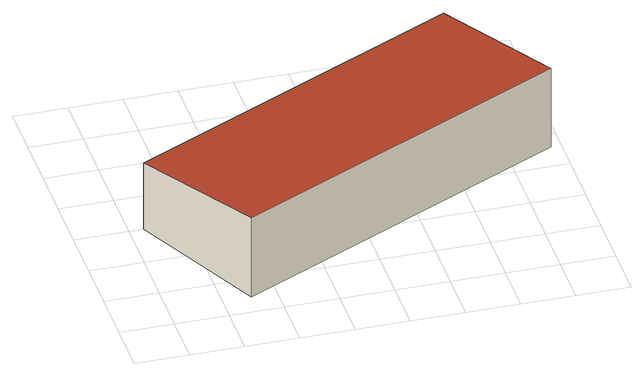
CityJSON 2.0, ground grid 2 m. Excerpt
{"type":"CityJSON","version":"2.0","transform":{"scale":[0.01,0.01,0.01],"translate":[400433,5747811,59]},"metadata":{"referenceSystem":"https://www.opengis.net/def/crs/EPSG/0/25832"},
"CityObjects":{
"building1":{"type":"Building","attributes":{"Gemeindeschluessel":"05515000","Geometrietyp2DReferenz":"3000","function":"51009_1610","roofType":"2100","measuredHeight":3.32},"geometry":[{"type":"Solid","lod":"2","boundaries":[[[[0,1,2,3]],[[4,5,1,0]],[[6,7,5,4]],[[3,2,7,6]],[[4,0,3,6]],[[1,5,7,2]]]],"semantics":{"surfaces":[{"type":"WallSurface"},{"type":"RoofSurface"},{"type":"GroundSurface"}],"values":[[0,0,0,0,1,2]]}}]}
},
"vertices":[
[1561,718,374],[1561,718,42],[1312,1226,42],[1312,1226,321],[303,92,375],[303,92,42],[52,601,321],[52,601,42]
]}
